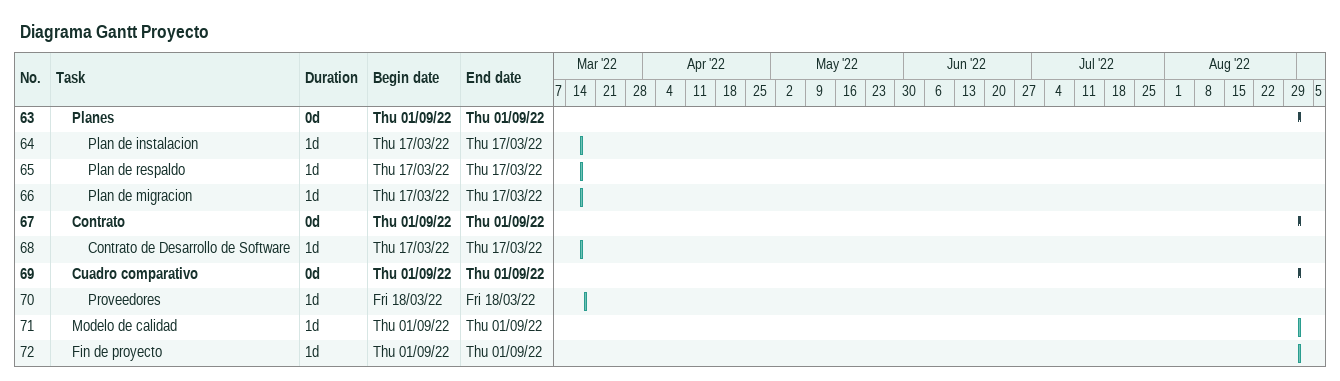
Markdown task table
Diagrama Gantt Proyecto

| ID | Level | Task | Duration | Start | Finish |
|---|---|---|---|---|---|
| 63 | 2 | **Planes** | 0d | 2022-09-01 | 2022-09-01 |
| 64 | 3 | Plan de instalacion | 1d | 2022-03-17 | 2022-03-17 |
| 65 | 3 | Plan de respaldo | 1d | 2022-03-17 | 2022-03-17 |
| 66 | 3 | Plan de migracion | 1d | 2022-03-17 | 2022-03-17 |
| 67 | 2 | **Contrato** | 0d | 2022-09-01 | 2022-09-01 |
| 68 | 3 | Contrato de Desarrollo de Software | 1d | 2022-03-17 | 2022-03-17 |
| 69 | 2 | **Cuadro comparativo** | 0d | 2022-09-01 | 2022-09-01 |
| 70 | 3 | Proveedores | 1d | 2022-03-18 | 2022-03-18 |
| 71 | 2 | Modelo de calidad | 1d | 2022-09-01 | 2022-09-01 |
| 72 | 2 | Fin de proyecto | 1d | 2022-09-01 | 2022-09-01 |
